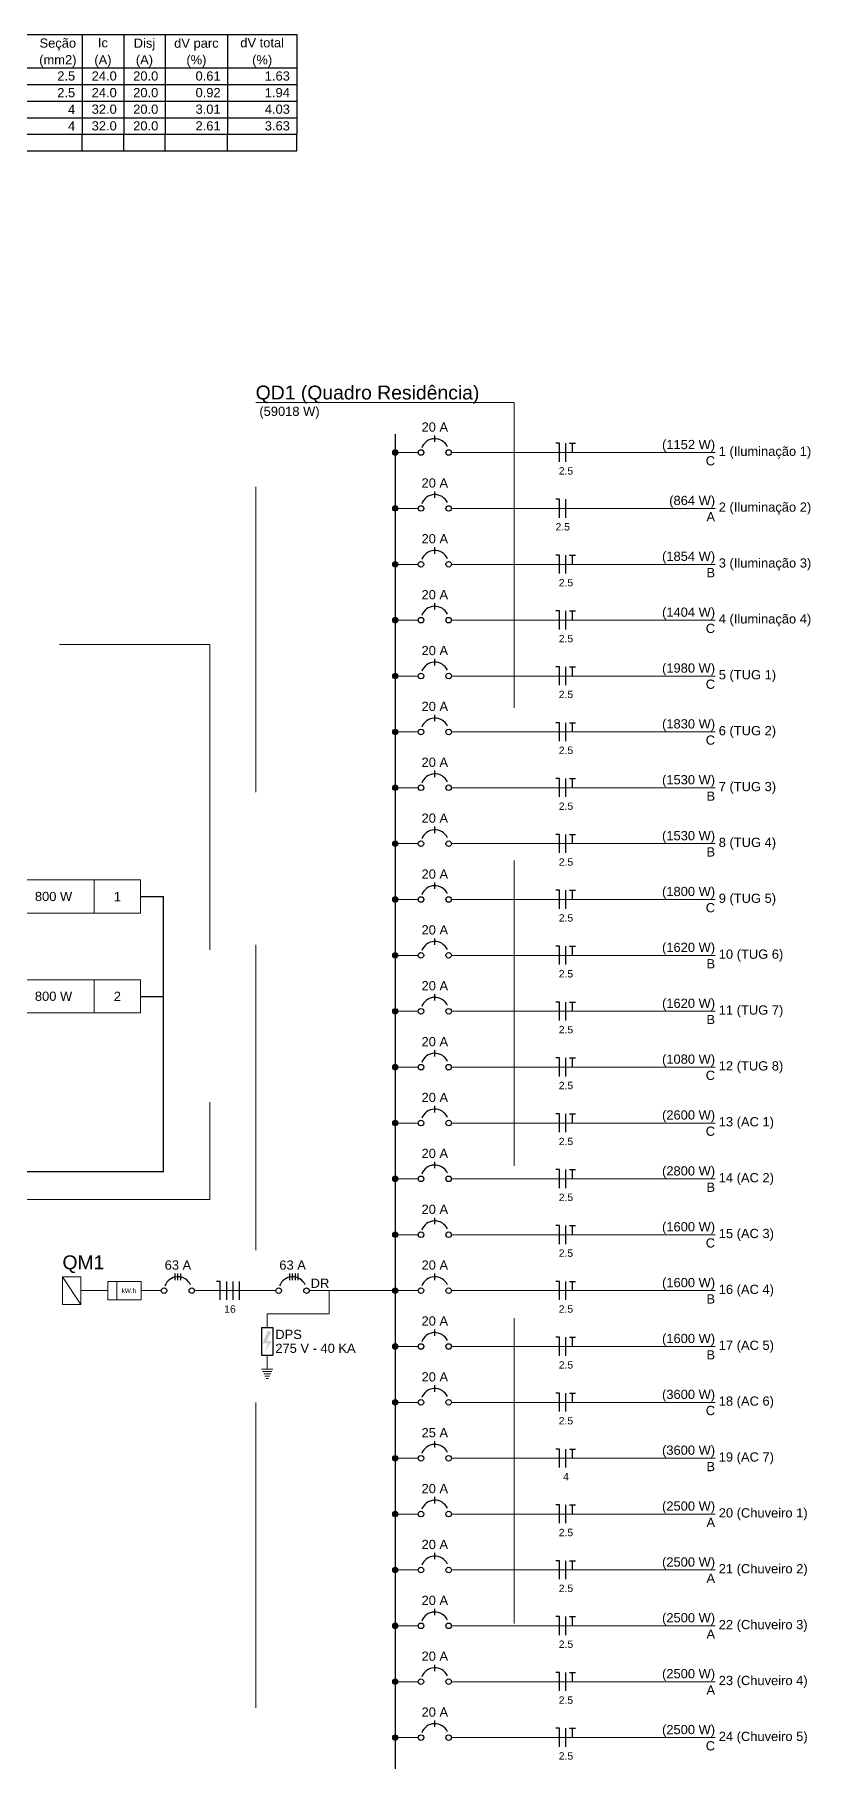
# Model space of a CAD drawing. Header units: millimetres. Extents: x -4.7 to 81.4, y -19.1 to 41.2.
# Drawn here: x 71.89 to 80.79, y 20.33 to 40.14 of the extents above; entities that cross this region are included whole.
import ezdxf

# ---------------------------------------------------------------- set-up
doc = ezdxf.new("R2010")
doc.units = ezdxf.units.MM
doc.header["$MEASUREMENT"] = 0
doc.linetypes.add('Dashed', pattern=[0.75, 0.5, -0.25])
for name, color, linetype, lineweight in [('DI-Barramento', 4, 'Continuous', 30), ('DI-Disjuntor', 1, 'Continuous', 30), ('DI-Fios', 3, 'Continuous', 30), ('DI-Linhas do diagrama', 2, 'Continuous', 20), ('DI-Linhas do quadro', 2, 'Continuous', 30), ('DI-Pontilhado', 2, 'Continuous', 20), ('DI-Textos do diagrama', 2, 'Continuous', 20), ('DI-Textos do quadro', 2, 'Continuous', 20), ('DI-Título do diagrama', 3, 'Continuous', 30)]:
    doc.layers.add(name, color=color, linetype=linetype, lineweight=lineweight)
doc.styles.add('Arial', font='arial.ttf')

msp = doc.modelspace()

# ---------------------------------------------------------------- hatches: boundary and pattern name
at = {"layer": 'DI-Textos do diagrama', "linetype": 'Continuous'}
msp.add_hatch(color=256, dxfattribs=at).paths.add_polyline_path([(74.567, 25.275), (74.604, 25.259), (74.551, 25.154), (74.609, 25.154), (74.53, 25.027), (74.567, 25.129), (74.506, 25.129), (74.567, 25.275)])

# ---------------------------------------------------------------- linework, layer by layer
at = {"layer": 'DI-Barramento', "linetype": 'Continuous'}
msp.add_line((76.026, 35.556), (76.026, 15.911), dxfattribs=at)
at = {"layer": 'DI-Disjuntor', "linetype": 'Continuous'}
for p, q in [((76.481, 35.466), (76.481, 35.54)), ((76.481, 34.825), (76.481, 34.899)), ((76.481, 34.184), (76.481, 34.258)), ((76.481, 33.543), (76.481, 33.618)), ((76.481, 32.903), (76.481, 32.977)), ((76.481, 32.262), (76.481, 32.336)), ((76.481, 31.621), (76.481, 31.696)), ((76.481, 30.981), (76.481, 31.055)), ((76.481, 30.34), (76.481, 30.414)), ((76.481, 29.699), (76.481, 29.773)), ((76.481, 29.059), (76.481, 29.133)), ((76.481, 28.418), (76.481, 28.492)), ((76.481, 27.777), (76.481, 27.851)), ((76.481, 27.137), (76.481, 27.211)), ((76.481, 26.496), (76.481, 26.57)), ((73.503, 25.855), (73.503, 25.929)), ((73.535, 25.855), (73.535, 25.929)), ((73.567, 25.855), (73.567, 25.929)), ((74.818, 25.855), (74.818, 25.929)), ((74.85, 25.855), (74.85, 25.929)), ((74.882, 25.855), (74.882, 25.929)), ((74.914, 25.855), (74.914, 25.929)), ((76.481, 25.855), (76.481, 25.929)), ((74.493, 25.31), (74.625, 25.31)), ((74.493, 25.31), (74.493, 24.992)), ((74.625, 25.31), (74.625, 24.992)), ((76.481, 25.214), (76.481, 25.289)), ((74.493, 24.992), (74.625, 24.992)), ((76.481, 24.574), (76.481, 24.648)), ((76.481, 23.933), (76.481, 24.007)), ((76.481, 23.292), (76.481, 23.367)), ((76.481, 22.652), (76.481, 22.726)), ((76.481, 22.011), (76.481, 22.085)), ((76.481, 21.37), (76.481, 21.444)), ((76.481, 20.73), (76.481, 20.804))]:
    msp.add_line(p, q, dxfattribs=at)
for centre in [(76.322, 35.344), (76.64, 35.344), (76.322, 34.703), (76.64, 34.703), (76.322, 34.062), (76.64, 34.062), (76.322, 33.422), (76.64, 33.422), (76.322, 32.781), (76.64, 32.781), (76.322, 32.14), (76.64, 32.14), (76.322, 31.5), (76.64, 31.5), (76.322, 30.859), (76.64, 30.859), (76.322, 30.218), (76.64, 30.218), (76.322, 29.578), (76.64, 29.578), (76.322, 28.937), (76.64, 28.937), (76.322, 28.296), (76.64, 28.296), (76.322, 27.655), (76.64, 27.655), (76.322, 27.015), (76.64, 27.015), (76.322, 26.374), (76.64, 26.374), (73.376, 25.733), (73.694, 25.733), (74.691, 25.733), (75.009, 25.733), (76.322, 25.733), (76.64, 25.733), (76.322, 25.093), (76.64, 25.093), (76.322, 24.452), (76.64, 24.452), (76.322, 23.811), (76.64, 23.811), (76.322, 23.171), (76.64, 23.171), (76.322, 22.53), (76.64, 22.53), (76.322, 21.889), (76.64, 21.889), (76.322, 21.249), (76.64, 21.249), (76.322, 20.608), (76.64, 20.608)]:
    msp.add_circle(centre, 0.0318, dxfattribs=at)
for centre in [(76.481, 35.344), (76.481, 34.703), (76.481, 34.062), (76.481, 33.422), (76.481, 32.781), (76.481, 32.14), (76.481, 31.5), (76.481, 30.859), (76.481, 30.218), (76.481, 29.578), (76.481, 28.937), (76.481, 28.296), (76.481, 27.655), (76.481, 27.015), (76.481, 26.374), (73.535, 25.733), (74.85, 25.733), (76.481, 25.733), (76.481, 25.093), (76.481, 24.452), (76.481, 23.811), (76.481, 23.171), (76.481, 22.53), (76.481, 21.889), (76.481, 21.249), (76.481, 20.608)]:
    msp.add_arc(centre, 0.159, 25, 160, dxfattribs=at)
at = {"layer": 'DI-Fios', "linetype": 'Continuous'}
for p, q in [((77.911, 35.45), (77.868, 35.45)), ((77.911, 35.238), (77.911, 35.45)), ((77.985, 35.238), (77.985, 35.45)), ((78.025, 35.45), (78.093, 35.45)), ((78.059, 35.344), (78.059, 35.45)), ((77.911, 34.809), (77.868, 34.809)), ((77.911, 34.597), (77.911, 34.809)), ((77.985, 34.597), (77.985, 34.809)), ((77.911, 34.168), (77.868, 34.168)), ((77.911, 33.956), (77.911, 34.168)), ((77.985, 33.956), (77.985, 34.168)), ((78.025, 34.168), (78.093, 34.168)), ((78.059, 34.062), (78.059, 34.168)), ((77.911, 33.528), (77.868, 33.528)), ((77.911, 33.316), (77.911, 33.528)), ((77.985, 33.316), (77.985, 33.528)), ((78.025, 33.528), (78.093, 33.528)), ((78.059, 33.422), (78.059, 33.528)), ((77.911, 32.887), (77.868, 32.887)), ((77.911, 32.675), (77.911, 32.887)), ((77.985, 32.675), (77.985, 32.887)), ((78.025, 32.887), (78.093, 32.887)), ((78.059, 32.781), (78.059, 32.887)), ((77.911, 32.246), (77.868, 32.246)), ((77.911, 32.034), (77.911, 32.246)), ((77.985, 32.034), (77.985, 32.246)), ((78.025, 32.246), (78.093, 32.246)), ((78.059, 32.14), (78.059, 32.246)), ((77.911, 31.606), (77.868, 31.606)), ((77.911, 31.394), (77.911, 31.606)), ((77.985, 31.394), (77.985, 31.606)), ((78.025, 31.606), (78.093, 31.606)), ((78.059, 31.5), (78.059, 31.606)), ((77.911, 30.965), (77.868, 30.965)), ((77.911, 30.753), (77.911, 30.965)), ((77.985, 30.753), (77.985, 30.965)), ((78.025, 30.965), (78.093, 30.965)), ((78.059, 30.859), (78.059, 30.965)), ((77.911, 30.324), (77.868, 30.324)), ((77.911, 30.112), (77.911, 30.324)), ((77.985, 30.112), (77.985, 30.324)), ((78.025, 30.324), (78.093, 30.324)), ((78.059, 30.218), (78.059, 30.324)), ((73.106, 30.252), (73.37, 30.252)), ((73.37, 27.096), (73.37, 30.252)), ((77.911, 29.683), (77.868, 29.683)), ((77.911, 29.472), (77.911, 29.683)), ((77.985, 29.472), (77.985, 29.683)), ((78.025, 29.683), (78.093, 29.683)), ((78.059, 29.578), (78.059, 29.683)), ((73.106, 29.108), (73.37, 29.108)), ((77.911, 29.043), (77.868, 29.043)), ((77.911, 28.831), (77.911, 29.043)), ((77.985, 28.831), (77.985, 29.043)), ((78.025, 29.043), (78.093, 29.043)), ((78.059, 28.937), (78.059, 29.043)), ((77.911, 28.402), (77.868, 28.402)), ((77.911, 28.19), (77.911, 28.402)), ((77.985, 28.19), (77.985, 28.402)), ((78.025, 28.402), (78.093, 28.402)), ((78.059, 28.296), (78.059, 28.402)), ((77.911, 27.761), (77.868, 27.761)), ((77.911, 27.55), (77.911, 27.761)), ((77.985, 27.55), (77.985, 27.761)), ((78.025, 27.761), (78.093, 27.761)), ((78.059, 27.655), (78.059, 27.761)), ((73.37, 27.096), (69.643, 27.096)), ((77.911, 27.121), (77.868, 27.121)), ((77.911, 26.909), (77.911, 27.121)), ((77.985, 26.909), (77.985, 27.121)), ((78.025, 27.121), (78.093, 27.121)), ((78.059, 27.015), (78.059, 27.121)), ((77.911, 26.48), (77.868, 26.48)), ((77.911, 26.268), (77.911, 26.48)), ((77.985, 26.268), (77.985, 26.48)), ((78.025, 26.48), (78.093, 26.48)), ((78.059, 26.374), (78.059, 26.48)), ((74.021, 25.839), (73.979, 25.839)), ((74.021, 25.627), (74.021, 25.839)), ((74.095, 25.627), (74.095, 25.839)), ((74.169, 25.627), (74.169, 25.839)), ((74.243, 25.627), (74.243, 25.839)), ((77.911, 25.839), (77.868, 25.839)), ((77.911, 25.627), (77.911, 25.839)), ((77.985, 25.627), (77.985, 25.839)), ((78.025, 25.839), (78.093, 25.839)), ((78.059, 25.733), (78.059, 25.839)), ((77.911, 25.199), (77.868, 25.199)), ((77.911, 24.987), (77.911, 25.199)), ((77.985, 24.987), (77.985, 25.199)), ((78.025, 25.199), (78.093, 25.199)), ((78.059, 25.093), (78.059, 25.199)), ((77.911, 24.558), (77.868, 24.558)), ((77.911, 24.346), (77.911, 24.558)), ((77.985, 24.346), (77.985, 24.558)), ((78.025, 24.558), (78.093, 24.558)), ((78.059, 24.452), (78.059, 24.558)), ((77.911, 23.917), (77.868, 23.917)), ((77.911, 23.705), (77.911, 23.917)), ((77.985, 23.705), (77.985, 23.917)), ((78.025, 23.917), (78.093, 23.917)), ((78.059, 23.811), (78.059, 23.917)), ((77.911, 23.276), (77.868, 23.276)), ((77.911, 23.065), (77.911, 23.276)), ((77.985, 23.065), (77.985, 23.276)), ((78.025, 23.276), (78.093, 23.276)), ((78.059, 23.171), (78.059, 23.276)), ((77.911, 22.636), (77.868, 22.636)), ((77.911, 22.424), (77.911, 22.636)), ((77.985, 22.424), (77.985, 22.636)), ((78.025, 22.636), (78.093, 22.636)), ((78.059, 22.53), (78.059, 22.636)), ((77.911, 21.995), (77.868, 21.995)), ((77.911, 21.783), (77.911, 21.995)), ((77.985, 21.783), (77.985, 21.995)), ((78.025, 21.995), (78.093, 21.995)), ((78.059, 21.889), (78.059, 21.995)), ((77.911, 21.354), (77.868, 21.354)), ((77.911, 21.143), (77.911, 21.354)), ((77.985, 21.143), (77.985, 21.354)), ((78.025, 21.354), (78.093, 21.354)), ((78.059, 21.249), (78.059, 21.354)), ((77.911, 20.714), (77.868, 20.714)), ((77.911, 20.502), (77.911, 20.714)), ((77.985, 20.502), (77.985, 20.714)), ((78.025, 20.714), (78.093, 20.714)), ((78.059, 20.608), (78.059, 20.714))]:
    msp.add_line(p, q, dxfattribs=at)
at = {"layer": 'DI-Linhas do diagrama', "linetype": 'Continuous'}
for p, q in [((76.057, 35.344), (76.29, 35.344)), ((76.672, 35.344), (79.695, 35.344)), ((76.057, 34.703), (76.29, 34.703)), ((76.672, 34.703), (79.695, 34.703)), ((76.057, 34.062), (76.29, 34.062)), ((76.672, 34.062), (79.695, 34.062)), ((76.057, 33.422), (76.29, 33.422)), ((76.672, 33.422), (79.695, 33.422)), ((76.057, 32.781), (76.29, 32.781)), ((76.672, 32.781), (79.695, 32.781)), ((76.057, 32.14), (76.29, 32.14)), ((76.672, 32.14), (79.695, 32.14)), ((76.057, 31.5), (76.29, 31.5)), ((76.672, 31.5), (79.695, 31.5)), ((76.057, 30.859), (76.29, 30.859)), ((76.672, 30.859), (79.695, 30.859)), ((72.576, 30.062), (72.576, 30.443)), ((76.057, 30.218), (76.29, 30.218)), ((76.672, 30.218), (79.695, 30.218)), ((76.057, 29.578), (76.29, 29.578)), ((76.672, 29.578), (79.695, 29.578)), ((72.576, 28.918), (72.576, 29.299)), ((76.057, 28.937), (76.29, 28.937)), ((76.672, 28.937), (79.695, 28.937)), ((76.057, 28.296), (76.29, 28.296)), ((76.672, 28.296), (79.695, 28.296)), ((76.057, 27.655), (76.29, 27.655)), ((76.672, 27.655), (79.695, 27.655)), ((76.057, 27.015), (76.29, 27.015)), ((76.672, 27.015), (79.695, 27.015)), ((76.057, 26.374), (76.29, 26.374)), ((76.672, 26.374), (79.695, 26.374)), ((72.423, 25.892), (72.211, 25.892)), ((72.211, 25.892), (72.211, 25.575)), ((72.423, 25.575), (72.211, 25.892)), ((72.423, 25.575), (72.423, 25.892)), ((72.836, 25.627), (72.836, 25.839)), ((72.211, 25.575), (72.423, 25.575)), ((72.423, 25.733), (72.73, 25.733)), ((73.112, 25.733), (73.345, 25.733)), ((73.726, 25.733), (74.66, 25.733)), ((75.041, 25.733), (75.401, 25.733)), ((75.268, 25.733), (75.268, 25.469)), ((75.401, 25.733), (76.026, 25.733)), ((76.057, 25.733), (76.29, 25.733)), ((76.672, 25.733), (79.695, 25.733)), ((75.268, 25.469), (74.559, 25.469)), ((74.559, 25.469), (74.559, 25.31)), ((74.559, 24.992), (74.559, 24.833)), ((76.057, 25.093), (76.29, 25.093)), ((76.672, 25.093), (79.695, 25.093)), ((74.493, 24.833), (74.625, 24.833)), ((74.506, 24.807), (74.612, 24.807)), ((74.519, 24.78), (74.599, 24.78)), ((74.532, 24.754), (74.585, 24.754)), ((74.546, 24.727), (74.572, 24.727)), ((76.057, 24.452), (76.29, 24.452)), ((76.672, 24.452), (79.695, 24.452)), ((76.057, 23.811), (76.29, 23.811)), ((76.672, 23.811), (79.695, 23.811)), ((76.057, 23.171), (76.29, 23.171)), ((76.672, 23.171), (79.695, 23.171)), ((76.057, 22.53), (76.29, 22.53)), ((76.672, 22.53), (79.695, 22.53)), ((76.057, 21.889), (76.29, 21.889)), ((76.672, 21.889), (79.695, 21.889)), ((76.057, 21.249), (76.29, 21.249)), ((76.672, 21.249), (79.695, 21.249)), ((76.057, 20.608), (76.29, 20.608)), ((76.672, 20.608), (79.695, 20.608))]:
    msp.add_line(p, q, dxfattribs=at)
at = {"layer": 'DI-Linhas do diagrama', "linetype": 'Continuous', "const_width": 0.0318}
for points in [[(76.042, 35.344, 1), (76.01, 35.344, 1)], [(76.042, 34.703, 1), (76.01, 34.703, 1)], [(76.042, 34.062, 1), (76.01, 34.062, 1)], [(76.042, 33.422, 1), (76.01, 33.422, 1)], [(76.042, 32.781, 1), (76.01, 32.781, 1)], [(76.042, 32.14, 1), (76.01, 32.14, 1)], [(76.042, 31.5, 1), (76.01, 31.5, 1)], [(76.042, 30.859, 1), (76.01, 30.859, 1)], [(76.042, 30.218, 1), (76.01, 30.218, 1)], [(76.042, 29.578, 1), (76.01, 29.578, 1)], [(76.042, 28.937, 1), (76.01, 28.937, 1)], [(76.042, 28.296, 1), (76.01, 28.296, 1)], [(76.042, 27.655, 1), (76.01, 27.655, 1)], [(76.042, 27.015, 1), (76.01, 27.015, 1)], [(76.042, 26.374, 1), (76.01, 26.374, 1)], [(76.042, 25.733, 1), (76.01, 25.733, 1)], [(76.042, 25.093, 1), (76.01, 25.093, 1)], [(76.042, 24.452, 1), (76.01, 24.452, 1)], [(76.042, 23.811, 1), (76.01, 23.811, 1)], [(76.042, 23.171, 1), (76.01, 23.171, 1)], [(76.042, 22.53, 1), (76.01, 22.53, 1)], [(76.042, 21.889, 1), (76.01, 21.889, 1)], [(76.042, 21.249, 1), (76.01, 21.249, 1)], [(76.042, 20.608, 1), (76.01, 20.608, 1)]]:
    msp.add_lwpolyline(points, format="xyb", close=True, dxfattribs=at)
at = {"layer": 'DI-Linhas do diagrama', "linetype": 'Continuous'}
for points in [[(69.643, 30.062), (69.643, 30.443), (73.106, 30.443), (73.106, 30.062), (69.643, 30.062)], [(69.643, 28.918), (69.643, 29.299), (73.106, 29.299), (73.106, 28.918), (69.643, 28.918)], [(72.73, 25.627), (72.73, 25.839), (73.112, 25.839), (73.112, 25.627), (72.73, 25.627)]]:
    msp.add_lwpolyline(points, close=True, dxfattribs=at)
for centre in [(76.026, 35.344), (76.026, 34.703), (76.026, 34.062), (76.026, 33.422), (76.026, 32.781), (76.026, 32.14), (76.026, 31.5), (76.026, 30.859), (76.026, 30.218), (76.026, 29.578), (76.026, 28.937), (76.026, 28.296), (76.026, 27.655), (76.026, 27.015), (76.026, 26.374), (76.026, 25.733), (76.026, 25.093), (76.026, 24.452), (76.026, 23.811), (76.026, 23.171), (76.026, 22.53), (76.026, 21.889), (76.026, 21.249), (76.026, 20.608)]:
    msp.add_circle(centre, 0.0318, dxfattribs=at)
at = {"layer": 'DI-Linhas do quadro', "linetype": 'Continuous'}
for p, q in [((61.952, 40.137), (74.899, 40.137)), ((72.436, 40.137), (72.436, 38.994)), ((72.913, 40.137), (72.913, 38.994)), ((73.39, 40.137), (73.39, 38.994)), ((74.104, 40.137), (74.104, 38.994)), ((74.899, 40.137), (74.899, 38.994)), ((61.952, 39.756), (74.899, 39.756)), ((61.952, 39.565), (74.899, 39.565)), ((61.952, 39.375), (74.899, 39.375)), ((61.952, 39.184), (74.899, 39.184)), ((61.952, 38.994), (74.899, 38.994)), ((72.436, 38.803), (72.436, 38.994)), ((72.913, 38.803), (72.913, 38.994)), ((73.39, 38.803), (73.39, 38.994)), ((74.104, 38.803), (74.104, 38.994)), ((74.899, 38.803), (74.899, 38.994)), ((61.952, 38.803), (74.899, 38.803))]:
    msp.add_line(p, q, dxfattribs=at)
at = {"layer": 'DI-Pontilhado', "linetype": 'Dashed', "ltscale": 7}
for points in [[(74.427, 15.699), (74.427, 35.916), (77.392, 35.916), (77.392, 15.699), (74.427, 15.699)], [(61.679, 26.779), (61.679, 33.143), (73.9, 33.143), (73.9, 26.779), (61.679, 26.779)]]:
    msp.add_lwpolyline(points, close=True, dxfattribs=at)

# ---------------------------------------------------------------- texts
at = {"layer": 'DI-Linhas do diagrama', "char_height": 0.1059, "attachment_point": 7, "line_spacing_factor": 0.798, "style": 'Arial'}
for s, insert, width in [('DPS', (74.652, 25.177), 0.38124), ('275 V - 40 KA', (74.652, 25.018), 1.65204)]:
    msp.add_mtext(s, dxfattribs=dict(at, insert=insert, width=width))
at = {"layer": 'DI-Textos do diagrama', "line_spacing_factor": 0.798, "style": 'Arial'}
for s, insert, char_height, width, attachment_point in [('(59018 W)', (74.469, 35.732), 0.1059, 1.14372, 7), ('20 A', (76.481, 35.582), 0.1059, 0.50832, 8), ('(1152 W)', (79.695, 35.351), 0.1059, 1.01664, 9), ('C', (79.695, 35.195), 0.106, 0.12708, 9), ('1 (Iluminação 1)', (79.737, 35.273), 0.1059, 2.03328, 7), ('2.5', (77.985, 35.09), 0.0847, 0.30499, 8), ('20 A', (76.481, 34.941), 0.1059, 0.50832, 8), ('(864 W)', (79.695, 34.71), 0.1059, 0.88956, 9), ('A', (79.695, 34.555), 0.106, 0.12708, 9), ('2 (Iluminação 2)', (79.737, 34.633), 0.1059, 2.03328, 7), ('2.5', (77.948, 34.449), 0.0847, 0.30499, 8), ('20 A', (76.481, 34.301), 0.1059, 0.50832, 8), ('(1854 W)', (79.695, 34.07), 0.1059, 1.01664, 9), ('3 (Iluminação 3)', (79.737, 33.992), 0.1059, 2.03328, 7), ('2.5', (77.985, 33.808), 0.0847, 0.30499, 8), ('B', (79.695, 33.914), 0.106, 0.12708, 9), ('20 A', (76.481, 33.66), 0.1059, 0.50832, 8), ('(1404 W)', (79.695, 33.429), 0.1059, 1.01664, 9), ('4 (Iluminação 4)', (79.737, 33.351), 0.1059, 2.03328, 7), ('C', (79.695, 33.273), 0.106, 0.12708, 9), ('20 A', (76.481, 33.019), 0.1059, 0.50832, 8), ('2.5', (77.985, 33.167), 0.0847, 0.30499, 8), ('(1980 W)', (79.695, 32.788), 0.1059, 1.01664, 9), ('C', (79.695, 32.633), 0.106, 0.12708, 9), ('5 (TUG 1)', (79.737, 32.711), 0.1059, 1.14372, 7), ('20 A', (76.481, 32.379), 0.1059, 0.50832, 8), ('2.5', (77.985, 32.527), 0.0847, 0.30499, 8), ('(1830 W)', (79.695, 32.148), 0.1059, 1.01664, 9), ('C', (79.695, 31.992), 0.106, 0.12708, 9), ('6 (TUG 2)', (79.737, 32.07), 0.1059, 1.14372, 7), ('2.5', (77.985, 31.886), 0.0847, 0.30499, 8), ('20 A', (76.481, 31.738), 0.1059, 0.50832, 8), ('(1530 W)', (79.695, 31.507), 0.1059, 1.01664, 9), ('7 (TUG 3)', (79.737, 31.429), 0.1059, 1.14372, 7), ('2.5', (77.985, 31.245), 0.0847, 0.30499, 8), ('B', (79.695, 31.351), 0.106, 0.12708, 9), ('20 A', (76.481, 31.097), 0.1059, 0.50832, 8), ('(1530 W)', (79.695, 30.866), 0.1059, 1.01664, 9), ('8 (TUG 4)', (79.737, 30.789), 0.1059, 1.14372, 7), ('B', (79.695, 30.711), 0.106, 0.12708, 9), ('20 A', (76.481, 30.456), 0.1059, 0.50832, 8), ('2.5', (77.985, 30.605), 0.0847, 0.30499, 8), ('   800 W', (72.047, 30.199), 0.1059, 1.01664, 8), ('1', (72.841, 30.199), 0.106, 0.12708, 8), ('(1800 W)', (79.695, 30.226), 0.1059, 1.01664, 9), ('C', (79.695, 30.07), 0.106, 0.12708, 9), ('9 (TUG 5)', (79.737, 30.148), 0.1059, 1.14372, 7), ('20 A', (76.481, 29.816), 0.1059, 0.50832, 8), ('2.5', (77.985, 29.964), 0.0847, 0.30499, 8), ('(1620 W)', (79.695, 29.585), 0.1059, 1.01664, 9), ('B', (79.695, 29.429), 0.106, 0.12708, 9), ('10 (TUG 6)', (79.737, 29.507), 0.1059, 1.2708, 7), ('2.5', (77.985, 29.323), 0.0847, 0.30499, 8), ('   800 W', (72.047, 29.055), 0.1059, 1.01664, 8), ('2', (72.841, 29.055), 0.106, 0.12708, 8), ('20 A', (76.481, 29.175), 0.1059, 0.50832, 8), ('(1620 W)', (79.695, 28.944), 0.1059, 1.01664, 9), ('11 (TUG 7)', (79.737, 28.866), 0.1059, 1.2708, 7), ('2.5', (77.985, 28.683), 0.0847, 0.30499, 8), ('B', (79.695, 28.789), 0.106, 0.12708, 9), ('20 A', (76.481, 28.534), 0.1059, 0.50832, 8), ('(1080 W)', (79.695, 28.303), 0.1059, 1.01664, 9), ('12 (TUG 8)', (79.737, 28.226), 0.1059, 1.2708, 7), ('2.5', (77.985, 28.042), 0.0847, 0.30499, 8), ('C', (79.695, 28.148), 0.106, 0.12708, 9), ('20 A', (76.481, 27.894), 0.1059, 0.50832, 8), ('(2600 W)', (79.695, 27.663), 0.1059, 1.01664, 9), ('13 (AC 1)', (79.737, 27.585), 0.1059, 1.14372, 7), ('C', (79.695, 27.507), 0.106, 0.12708, 9), ('20 A', (76.481, 27.253), 0.1059, 0.50832, 8), ('2.5', (77.985, 27.401), 0.0847, 0.30499, 8), ('(2800 W)', (79.695, 27.022), 0.1059, 1.01664, 9), ('B', (79.695, 26.866), 0.106, 0.12708, 9), ('14 (AC 2)', (79.737, 26.944), 0.1059, 1.14372, 7), ('2.5', (77.985, 26.76), 0.0847, 0.30499, 8), ('20 A', (76.481, 26.612), 0.1059, 0.50832, 8), ('(1600 W)', (79.695, 26.381), 0.1059, 1.01664, 9), ('15 (AC 3)', (79.737, 26.304), 0.1059, 1.14372, 7), ('2.5', (77.985, 26.12), 0.0847, 0.30499, 8), ('C', (79.695, 26.226), 0.106, 0.12708, 9), ('63 A', (73.535, 25.972), 0.1059, 0.50832, 8), ('63 A', (74.85, 25.972), 0.1059, 0.50832, 8), ('20 A', (76.481, 25.972), 0.1059, 0.50832, 8), ('kW.h', (72.889, 25.707), 0.0529, 0.25416, 7), ('DR', (75.057, 25.765), 0.1059, 0.25416, 7), ('(1600 W)', (79.695, 25.741), 0.1059, 1.01664, 9), ('16 (AC 4)', (79.737, 25.663), 0.1059, 1.14372, 7), ('16', (74.132, 25.479), 0.0847, 0.20333, 8), ('2.5', (77.985, 25.479), 0.0847, 0.30499, 8), ('B', (79.695, 25.585), 0.106, 0.12708, 9), ('20 A', (76.481, 25.331), 0.1059, 0.50832, 8), ('(1600 W)', (79.695, 25.1), 0.1059, 1.01664, 9), ('17 (AC 5)', (79.737, 25.022), 0.1059, 1.14372, 7), ('B', (79.695, 24.944), 0.106, 0.12708, 9), ('20 A', (76.481, 24.69), 0.1059, 0.50832, 8), ('2.5', (77.985, 24.838), 0.0847, 0.30499, 8), ('(3600 W)', (79.695, 24.459), 0.1059, 1.01664, 9), ('C', (79.695, 24.304), 0.106, 0.12708, 9), ('18 (AC 6)', (79.737, 24.382), 0.1059, 1.14372, 7), ('2.5', (77.985, 24.198), 0.0847, 0.30499, 8), ('25 A', (76.481, 24.05), 0.1059, 0.50832, 8), ('(3600 W)', (79.695, 23.819), 0.1059, 1.01664, 9), ('B', (79.695, 23.663), 0.106, 0.12708, 9), ('19 (AC 7)', (79.737, 23.741), 0.1059, 1.14372, 7), ('4', (77.985, 23.557), 0.0847, 0.10166, 8), ('20 A', (76.481, 23.409), 0.1059, 0.50832, 8), ('(2500 W)', (79.695, 23.178), 0.1059, 1.01664, 9), ('20 (Chuveiro 1)', (79.737, 23.1), 0.1059, 1.9062, 7), ('2.5', (77.985, 22.916), 0.0847, 0.30499, 8), ('A', (79.695, 23.022), 0.106, 0.12708, 9), ('20 A', (76.481, 22.768), 0.1059, 0.50832, 8), ('(2500 W)', (79.695, 22.537), 0.1059, 1.01664, 9), ('21 (Chuveiro 2)', (79.737, 22.46), 0.1059, 1.9062, 7), ('A', (79.695, 22.382), 0.106, 0.12708, 9), ('20 A', (76.481, 22.127), 0.1059, 0.50832, 8), ('2.5', (77.985, 22.276), 0.0847, 0.30499, 8), ('(2500 W)', (79.695, 21.897), 0.1059, 1.01664, 9), ('A', (79.695, 21.741), 0.106, 0.12708, 9), ('22 (Chuveiro 3)', (79.737, 21.819), 0.1059, 1.9062, 7), ('20 A', (76.481, 21.487), 0.1059, 0.50832, 8), ('2.5', (77.985, 21.635), 0.0847, 0.30499, 8), ('(2500 W)', (79.695, 21.256), 0.1059, 1.01664, 9), ('A', (79.695, 21.1), 0.106, 0.12708, 9), ('23 (Chuveiro 4)', (79.737, 21.178), 0.1059, 1.9062, 7), ('2.5', (77.985, 20.994), 0.0847, 0.30499, 8), ('20 A', (76.481, 20.846), 0.1059, 0.50832, 8), ('(2500 W)', (79.695, 20.615), 0.1059, 1.01664, 9), ('24 (Chuveiro 5)', (79.737, 20.537), 0.1059, 1.9062, 7), ('2.5', (77.985, 20.354), 0.0847, 0.30499, 8), ('C', (79.695, 20.459), 0.106, 0.12708, 9)]:
    msp.add_mtext(s, dxfattribs=dict(at, insert=insert, char_height=char_height, width=width, attachment_point=attachment_point))
at = {"layer": 'DI-Textos do quadro', "line_spacing_factor": 0.798, "style": 'Arial'}
for s, insert, char_height, width, attachment_point in [('Seção', (72.158, 39.954), 0.1059, 0.6354, 8), ('Ic', (72.675, 39.989), 0.1059, 0.25416, 8), ('Disj', (73.151, 39.954), 0.1059, 0.50832, 8), ('dV parc', (73.747, 39.954), 0.1059, 0.88956, 8), ('dV total', (74.501, 39.989), 0.1059, 1.01664, 8), ('(mm2)', (72.158, 39.763), 0.1059, 0.6354, 8), ('(A)', (72.675, 39.763), 0.1059, 0.38124, 8), ('(A)', (73.151, 39.763), 0.1059, 0.38124, 8), ('(%)', (73.747, 39.763), 0.1059, 0.38124, 8), ('(%)', (74.501, 39.763), 0.1059, 0.38124, 8), ('2.5', (72.357, 39.608), 0.1059, 0.38124, 9), ('24.0', (72.834, 39.608), 0.1059, 0.50832, 9), ('20.0', (73.31, 39.608), 0.1059, 0.50832, 9), ('0.61', (74.025, 39.608), 0.1059, 0.50832, 9), ('1.63', (74.819, 39.608), 0.1059, 0.50832, 9), ('2.5', (72.357, 39.417), 0.1059, 0.38124, 9), ('24.0', (72.834, 39.417), 0.1059, 0.50832, 9), ('20.0', (73.31, 39.417), 0.1059, 0.50832, 9), ('0.92', (74.025, 39.417), 0.1059, 0.50832, 9), ('1.94', (74.819, 39.417), 0.1059, 0.50832, 9), ('4', (72.357, 39.227), 0.106, 0.12708, 9), ('32.0', (72.834, 39.227), 0.1059, 0.50832, 9), ('20.0', (73.31, 39.227), 0.1059, 0.50832, 9), ('3.01', (74.025, 39.227), 0.1059, 0.50832, 9), ('4.03', (74.819, 39.227), 0.1059, 0.50832, 9), ('4', (72.357, 39.036), 0.106, 0.12708, 9), ('32.0', (72.834, 39.036), 0.1059, 0.50832, 9), ('20.0', (73.31, 39.036), 0.1059, 0.50832, 9), ('2.61', (74.025, 39.036), 0.1059, 0.50832, 9), ('3.63', (74.819, 39.036), 0.1059, 0.50832, 9)]:
    msp.add_mtext(s, dxfattribs=dict(at, insert=insert, char_height=char_height, width=width, attachment_point=attachment_point))
at = {"layer": 'DI-Título do diagrama', "attachment_point": 7, "line_spacing_factor": 0.798, "style": 'Arial'}
for s, insert, char_height, width in [('QD1 (Quadro Residência)', (74.427, 35.905), 0.15885, 4.38426), ('QM1', (72.211, 25.935), 0.1588, 0.57186)]:
    msp.add_mtext(s, dxfattribs=dict(at, insert=insert, char_height=char_height, width=width))

doc.saveas('drawing.dxf')
